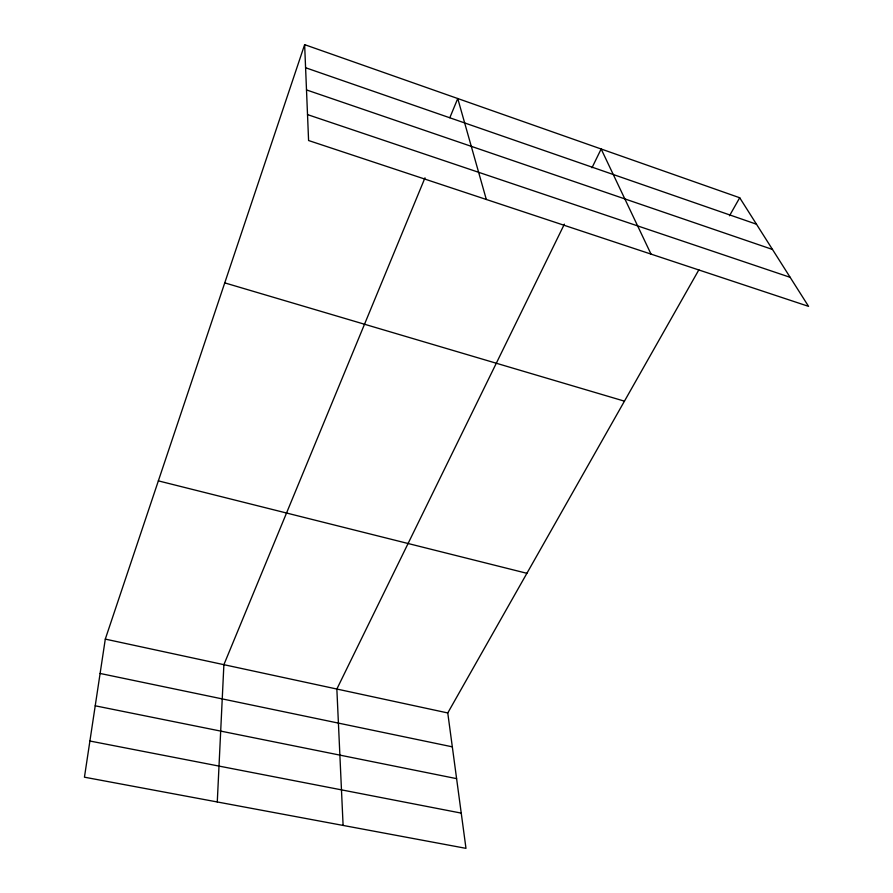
<?xml version="1.0" encoding="UTF-8"?>
<svg xmlns="http://www.w3.org/2000/svg" width="893" height="893" viewBox="0 0 893 893"><rect width="100%" height="100%" fill="white"/><g stroke="black" fill="none" stroke-linecap="round" stroke-linejoin="round"><path stroke-width="1.34" d="M217.278 801.959L223.886 664.682L424.99 177.83M304.636 44.65L308.587 140.525L808.556 306.355L739.705 197.755L304.636 44.65L105.296 639.109L84.444 777.189L465.979 848.35L447.761 712.949L698.884 269.798M449.826 117.72L457.752 98.531L486.317 199.474M564.376 224.154L336.851 689.039L343.102 825.433M591.97 167.784L601.156 148.997L651.019 254.103M729.503 215.76L739.705 197.755M89.903 741.023L461.234 813.11M95.216 705.805L456.591 778.64M100.105 673.456L452.316 746.838M105.296 639.109L447.761 712.949M158.351 480.869L526.892 573.306M224.746 282.88L624.441 401.158M307.516 114.605L790.149 277.321M306.5 89.925L772.49 249.46M305.585 67.734L756.483 224.21"/></g></svg>
